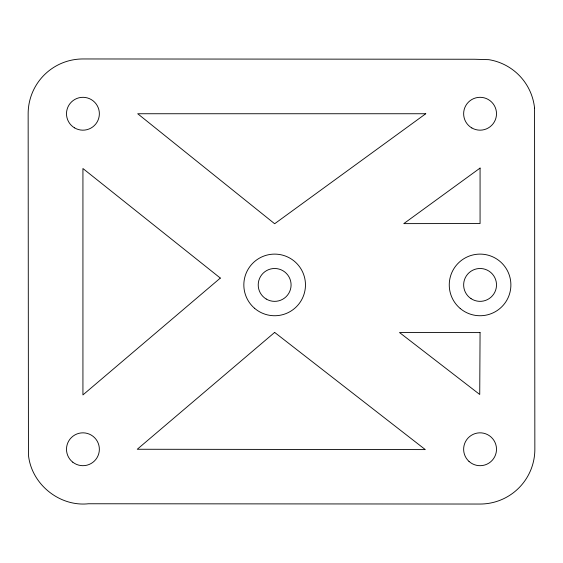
<?xml version="1.0" encoding="UTF-8"?>
<svg xmlns="http://www.w3.org/2000/svg" width="563" height="563" viewBox="0 0 563 563"><rect width="100%" height="100%" fill="white"/><g stroke="black" fill="none" stroke-linecap="round" stroke-linejoin="round"><path stroke-width="0.84" d="M480.07 332.599L479.732 394.48L399.505 332.529L480.07 332.599M534.568 108.18L534.85 448.922A54.78 54.78 0 0 1 480.408 504.04L88.475 503.758C59.326 506.904 31.218 483.99 28.431 454.805L28.15 113.74A54.78 54.78 0 0 1 82.93 58.96L474.51 59.249L488.804 59.664A54.78 54.78 0 0 1 534.568 108.18M220.323 278.08L82.93 394.923L82.93 168.52L220.323 278.08M274.653 332.409L137.259 449.26L425.297 449.598L274.653 332.409M425.741 113.74L274.653 223.743L137.71 113.74L425.741 113.74M480.07 168.077L403.777 223.624L480.07 223.553L480.07 168.077M471.857 127.97A16.433 16.433 0 0 0 496.503 113.74A16.433 16.433 0 0 0 471.857 99.51A16.433 16.433 0 0 0 471.857 127.97M468.979 461.386A16.433 16.433 0 0 0 496.116 452.807A16.433 16.433 0 0 0 475.123 433.587A16.433 16.433 0 0 0 468.979 461.386M72.775 462.181A16.433 16.433 0 0 0 99.194 451.589A16.433 16.433 0 0 0 76.814 434.01A16.433 16.433 0 0 0 72.775 462.181M74.492 127.843A16.433 16.433 0 0 0 99.362 113.993A16.433 16.433 0 0 0 74.935 99.384A16.433 16.433 0 0 0 74.492 127.843M460.203 308.475A30.81 30.81 0 0 0 510.402 290.36A30.81 30.81 0 0 0 469.612 255.94A30.81 30.81 0 0 0 460.203 308.475M254.518 308.25A30.81 30.81 0 0 0 304.921 290.698A30.81 30.81 0 0 0 264.519 255.827A30.81 30.81 0 0 0 254.518 308.25M471.041 298.65A16.433 16.433 0 0 0 496.482 285.884A16.433 16.433 0 0 0 472.702 270.24A16.433 16.433 0 0 0 471.041 298.65M266.208 299.023A16.433 16.433 0 0 0 291.085 285.188A16.433 16.433 0 0 0 266.665 270.564A16.433 16.433 0 0 0 266.208 299.023"/></g></svg>
